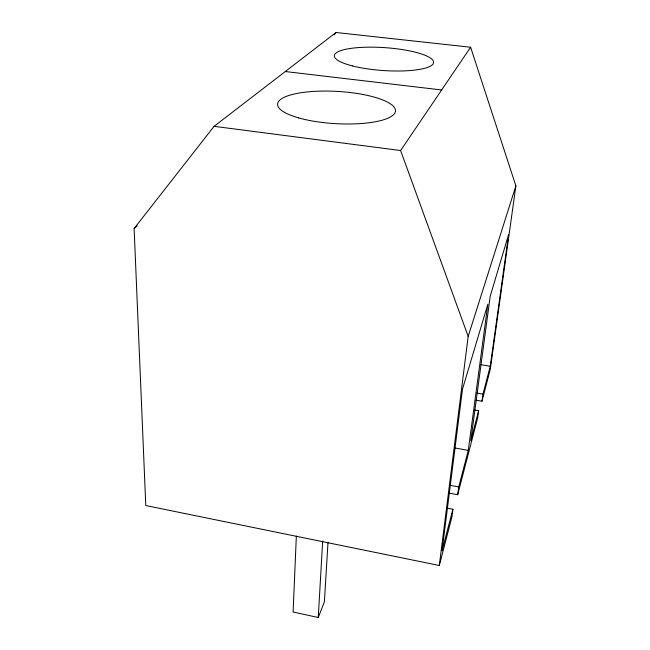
<?xml version="1.0" encoding="UTF-8"?>
<svg xmlns="http://www.w3.org/2000/svg" width="650" height="650" viewBox="0 0 650 650"><rect width="100%" height="100%" fill="white"/><g stroke="black" fill="none" stroke-linecap="round" stroke-linejoin="round"><path stroke-width="0.97" d="M296.343 536.071L293.101 612.008L318.256 617.5L324.382 601.843L328.014 542.23M318.256 617.5L322.676 541.019M439.311 565.492L468.179 336.359L515.881 185.876L470.616 47.231L336.026 32.5L214.094 126.327L134.119 228.507L145.787 505.546L439.311 565.492L451.864 517.156L452.896 509.243L446.932 508.097M448.833 493.058L457.689 494.739L458.713 486.98L468.276 450.385L487.841 304.184L462.475 389.212L442.041 550.778L452.896 509.243M474.695 410.028L478.636 410.711L477.652 417.909L457.689 494.739M476.084 400.173L481.999 401.196L482.966 394.136L490.254 366.251L508.617 234.504L490.214 296.221L470.762 440.863L478.636 410.711M515.881 185.876L490.254 369.403L481.999 401.196M468.179 336.359L400.603 150.532L470.616 47.231M334.1 34.864L336.026 32.5M134.119 228.507L137.199 225.891M285.293 71.541L441.659 89.96M214.094 126.327L400.603 150.532M480.512 364.626L490.254 366.251M477.035 393.112L482.966 394.136M454.415 447.858L468.276 450.385M449.816 485.298L458.713 486.98M298.699 117.91A59.02 16.136 3.3 0 0 394.607 113.409A59.02 16.136 3.3 0 0 316.396 91.268A59.02 16.136 3.3 0 0 298.699 117.91M352.284 65.886A49.741 11.464 3.9 0 0 432.924 64.139A49.741 11.464 3.9 0 0 366.803 47.198A49.741 11.464 3.9 0 0 352.284 65.886"/></g></svg>
